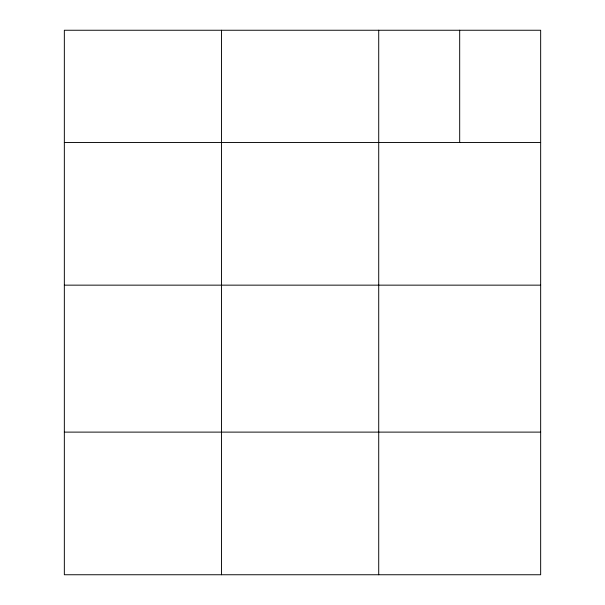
<?xml version="1.0" encoding="UTF-8"?>
<svg xmlns="http://www.w3.org/2000/svg" width="605" height="605" viewBox="0 0 605 605"><rect width="100%" height="100%" fill="white"/><g stroke="black" fill="none" stroke-linecap="round" stroke-linejoin="round"><path stroke-width="0.91" d="M540.658 285.152L540.658 30.25L64.342 30.25L64.342 574.75L540.658 574.75L540.658 285.152L64.342 285.152M64.342 142.515L540.658 142.515M64.342 432.114L540.658 432.114M459.687 30.25L459.687 142.515M378.715 30.25L378.715 574.75M221.528 30.25L221.528 574.75"/></g></svg>
